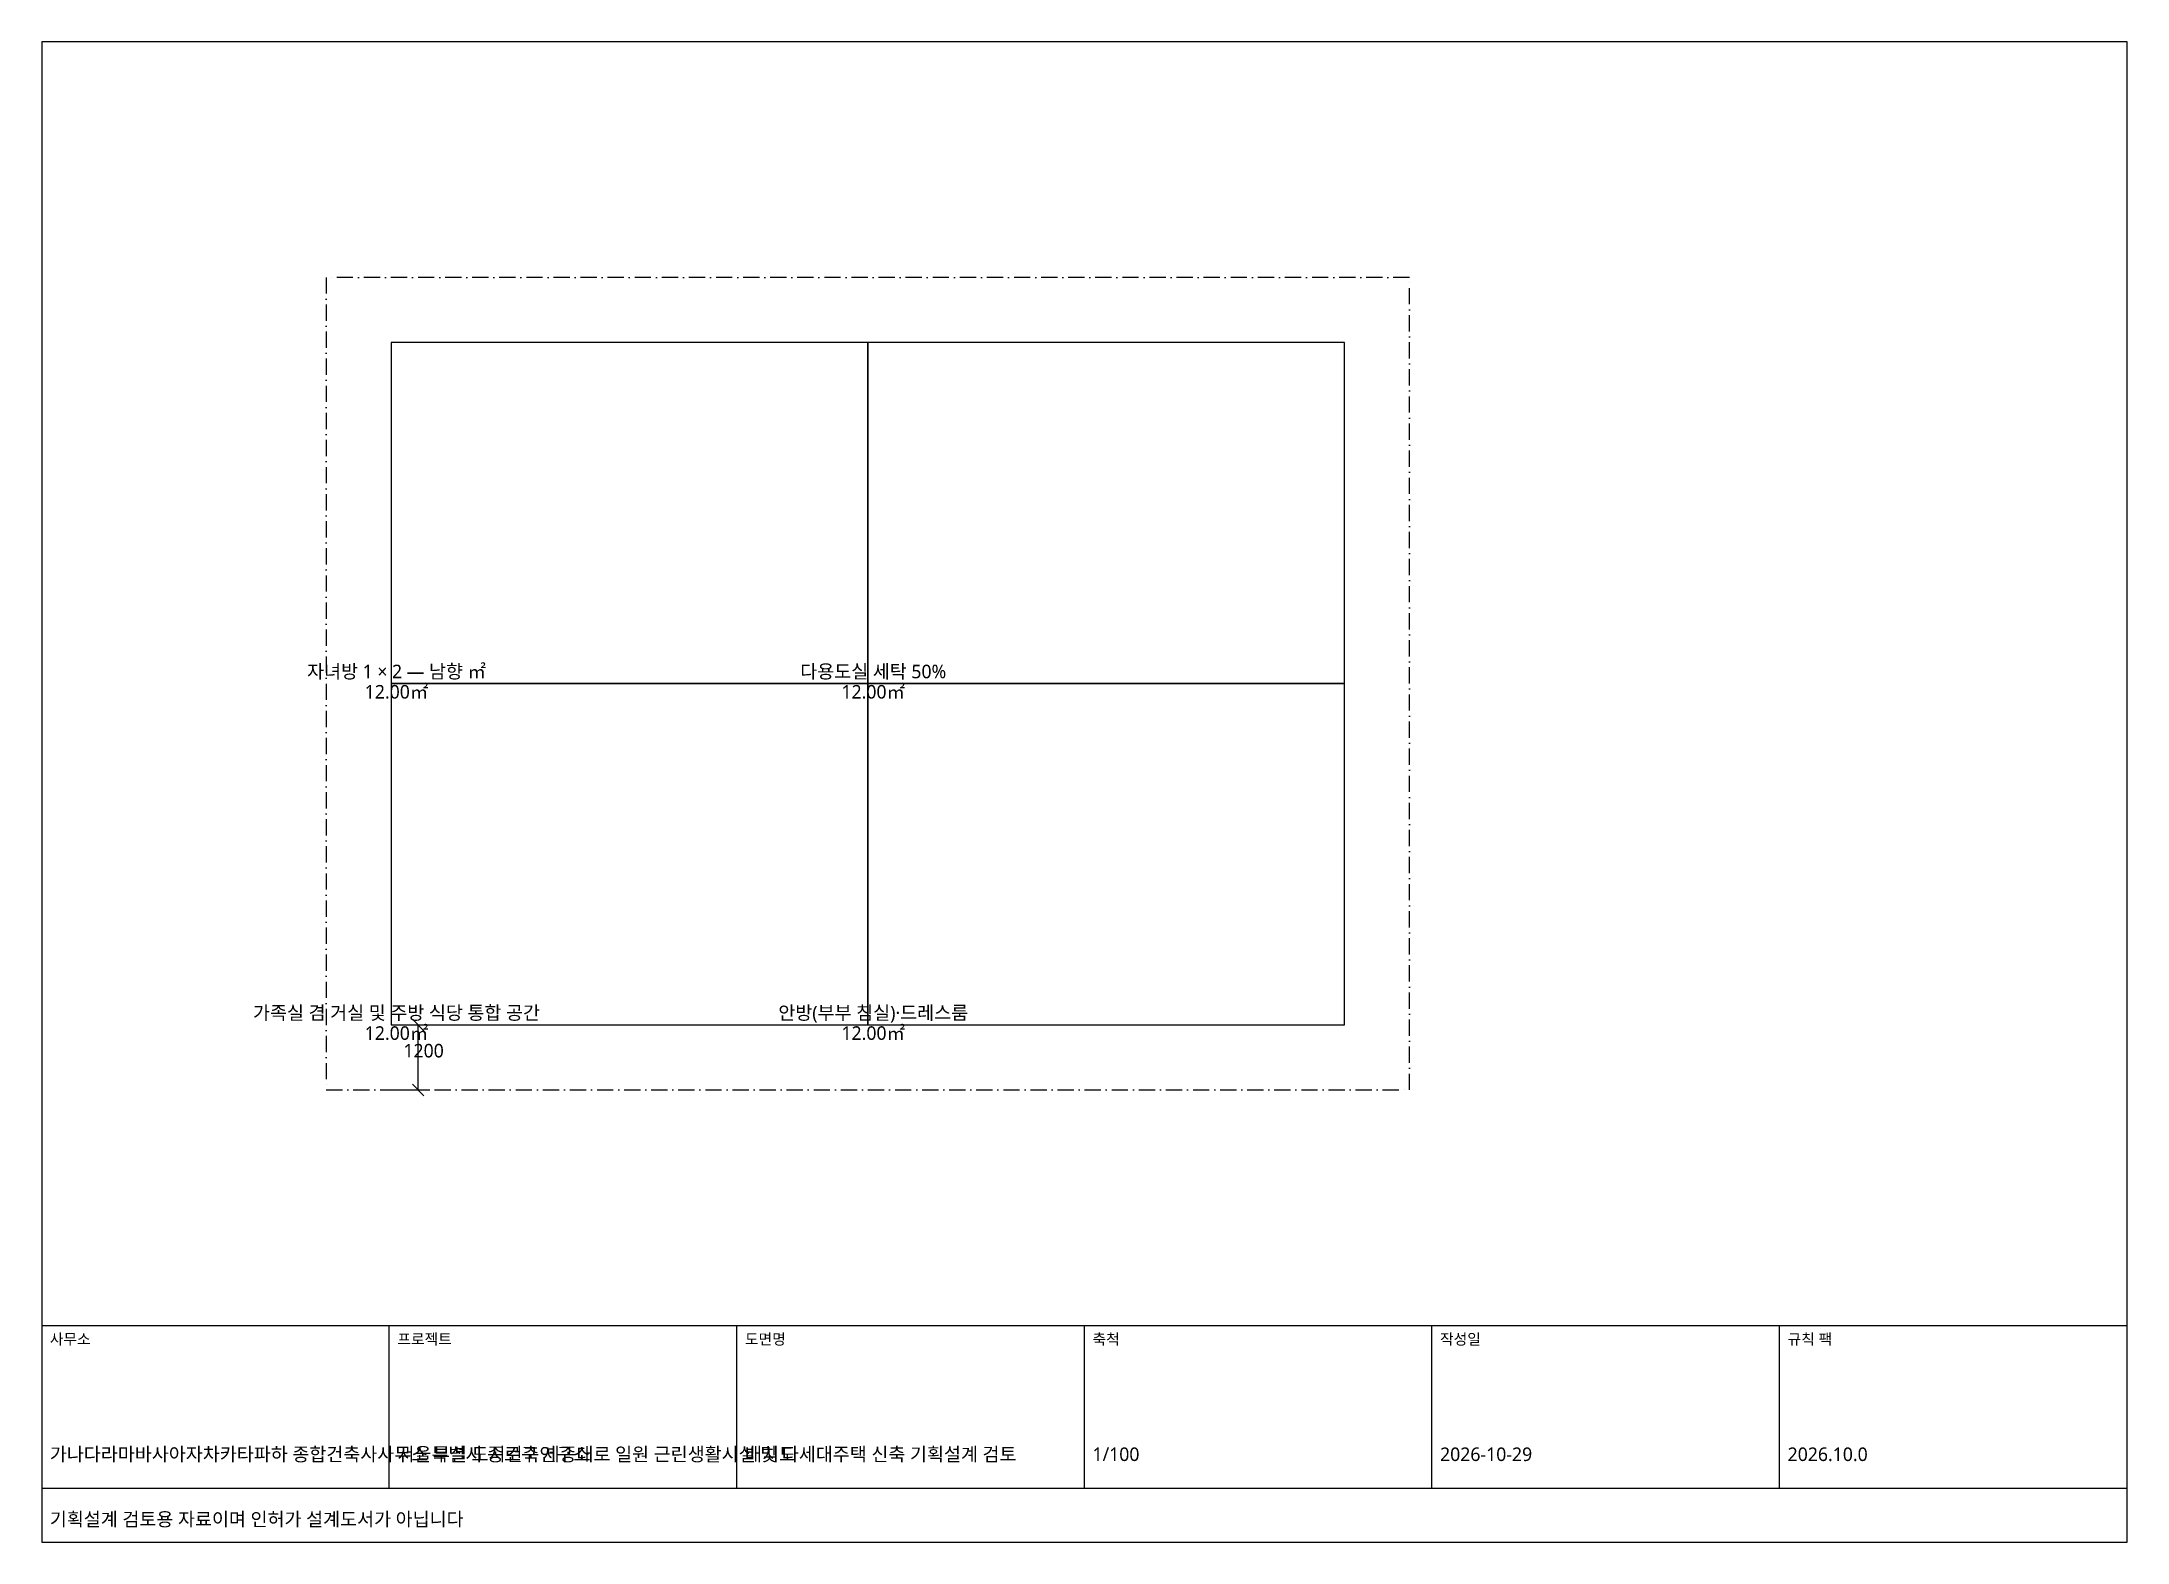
# Model space of a CAD drawing. Header units: millimetres. Extents: x -5250 to 33250, y -8350 to 19350.
import ezdxf
from ezdxf.enums import TextEntityAlignment as Align

# ---------------------------------------------------------------- set-up
doc = ezdxf.new("R2010")
doc.units = ezdxf.units.MM
doc.header["$LTSCALE"] = 100
doc.linetypes.add('DASHDOT', pattern=[5, 3, -1, 0, -1])
for name, color, linetype in [('A-ANNO-DIMS', 1, 'CONTINUOUS'), ('A-AREA', 6, 'CONTINUOUS'), ('A-AREA-IDEN', 7, 'CONTINUOUS'), ('A-MASS', 7, 'CONTINUOUS'), ('A-SITE-BNDY', 1, 'DASHDOT'), ('A-TTLB', 7, 'CONTINUOUS')]:
    doc.layers.add(name, color=color, linetype=linetype)
doc.styles.add('ARCH-KR', font='malgun.ttf')

msp = doc.modelspace()

# ---------------------------------------------------------------- linework, layer by layer
at = {"layer": 'A-ANNO-DIMS'}
for p, q in [((1300, 1200), (1900, 1200)), ((1806, 1094), (1594, 1306)), ((1700, 0), (1700, 1200)), ((1300, 0), (1900, 0)), ((1806, -106), (1594, 106))]:
    msp.add_line(p, q, dxfattribs=at)
at = {"layer": 'A-AREA'}
for points in [[(1200, 7500), (10000, 7500), (10000, 13800), (1200, 13800)], [(10000, 7500), (18800, 7500), (18800, 13800), (10000, 13800)], [(1200, 1200), (10000, 1200), (10000, 7500), (1200, 7500)], [(10000, 1200), (18800, 1200), (18800, 7500), (10000, 7500)]]:
    msp.add_lwpolyline(points, close=True, dxfattribs=at)
at = {"layer": 'A-MASS'}
msp.add_lwpolyline([(1200, 1200), (18800, 1200), (18800, 13800), (1200, 13800)], close=True, dxfattribs=at)
at = {"layer": 'A-SITE-BNDY'}
msp.add_lwpolyline([(0, 0), (20000, 0), (20000, 15000), (0, 15000)], close=True, dxfattribs=at)
at = {"layer": 'A-TTLB'}
for p, q in [((-5250, -4350), (33250, -4350)), ((1166, -7350), (1166, -4350)), ((7582, -7350), (7582, -4350)), ((13998, -7350), (13998, -4350)), ((20414, -7350), (20414, -4350)), ((26830, -7350), (26830, -4350)), ((-5250, -7350), (33250, -7350))]:
    msp.add_line(p, q, dxfattribs=at)
msp.add_lwpolyline([(-5250, -8350), (33250, -8350), (33250, 19350), (-5250, 19350)], close=True, dxfattribs=at)

# ---------------------------------------------------------------- texts
at = {"layer": 'A-ANNO-DIMS', "style": 'ARCH-KR'}
msp.add_text('1200', height=250, dxfattribs=at).set_placement((1800, 600), align=Align.CENTER)
at = {"layer": 'A-AREA-IDEN', "style": 'ARCH-KR'}
for s, p in [('자녀방 1 × 2 — 남향 ㎡', (1300, 7600)), ('다용도실 세탁 50%', (10100, 7600)), ('12.00㎡', (1300, 7225)), ('12.00㎡', (10100, 7225)), ('가족실 겸 거실 및 주방 식당 통합 공간', (1300, 1300)), ('안방(부부 침실)·드레스룸', (10100, 1300)), ('12.00㎡', (1300, 925)), ('12.00㎡', (10100, 925))]:
    msp.add_text(s, height=250, dxfattribs=at).set_placement(p, align=Align.CENTER)
at = {"layer": 'A-TTLB', "style": 'ARCH-KR'}
for s, height, p in [('사무소', 200, (-5100, -4700)), ('프로젝트', 200, (1316, -4700)), ('도면명', 200, (7732, -4700)), ('축척', 200, (14148, -4700)), ('작성일', 200, (20564, -4700)), ('규칙 팩', 200, (26980, -4700)), ('가나다라마바사아자차카타파하 종합건축사사무소 부설 도시건축연구소', 250, (-5100, -6850)), ('서울특별시 종로구 세종대로 일원 근린생활시설 및 다세대주택 신축 기획설계 검토', 250, (1316, -6850)), ('배치도', 250, (7732, -6850)), ('1/100', 250, (14148, -6850)), ('2026-10-29', 250, (20564, -6850)), ('2026.10.0', 250, (26980, -6850)), ('기획설계 검토용 자료이며 인허가 설계도서가 아닙니다', 250, (-5100, -8050))]:
    msp.add_text(s, height=height, dxfattribs=at).set_placement(p)

doc.saveas('drawing.dxf')
